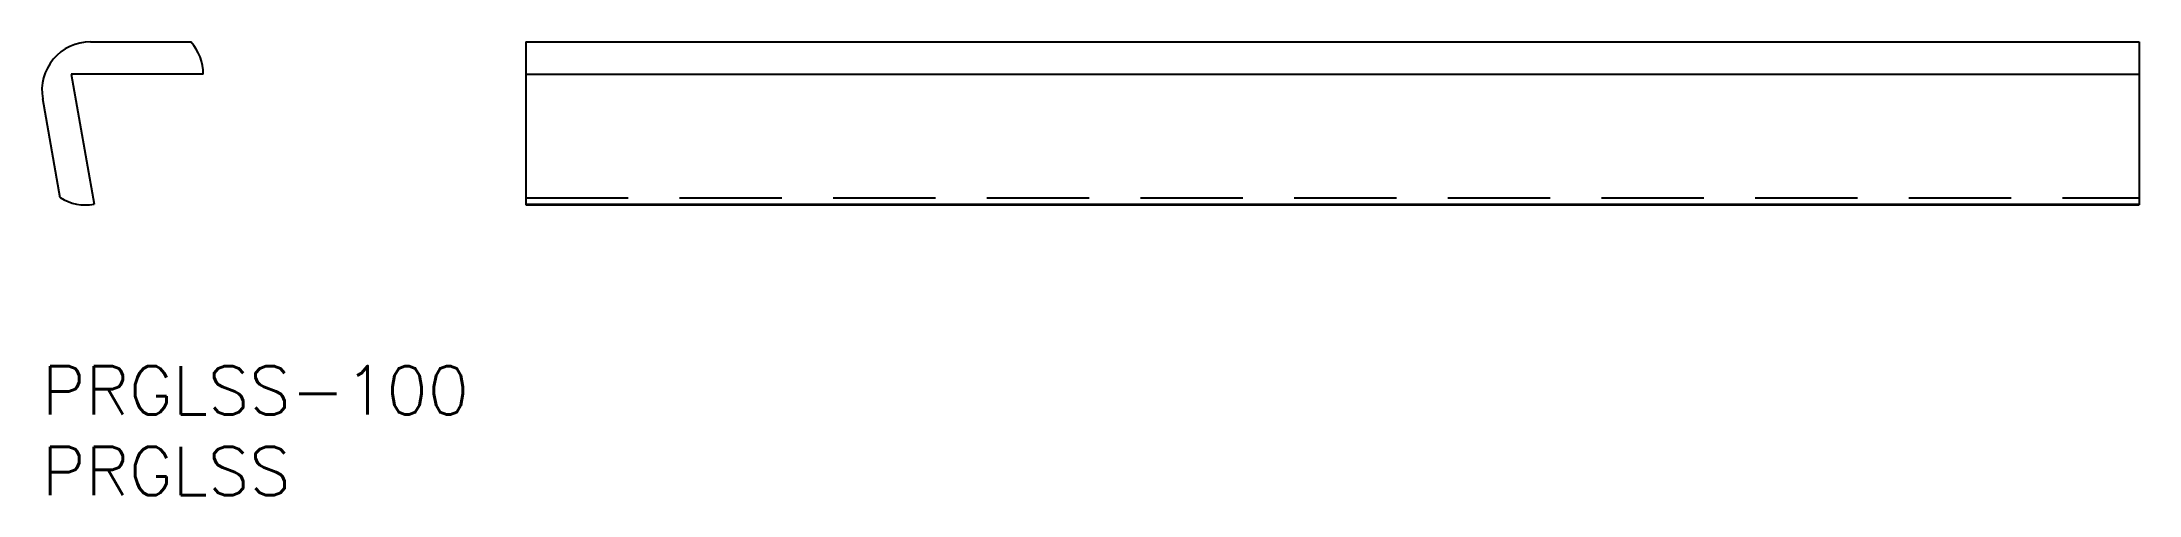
# Model space of a CAD drawing. Extents: x 0 to 130, y -8 to 20.
import ezdxf

# ---------------------------------------------------------------- set-up
doc = ezdxf.new("R2010")
doc.units = 0
doc.header["$LTSCALE"] = 0.5
doc.linetypes.add('DASHED', pattern=[19.05, 12.7, -6.35])
for name, color, linetype in [('MSM_CONTINUOUS', 7, 'CONTINUOUS'), ('MSM_DASHED', 4, 'DASHED'), ('MSM_PART_NUMBER', 7, 'CONTINUOUS')]:
    doc.layers.add(name, color=color, linetype=linetype)
doc.styles.get("Standard").update_dxf_attribs({"font": 'txt.shx', "height": 3, "bigfont": 'bigfont.shx'})

# ---------------------------------------------------------------- blocks, each defined once
blk = doc.blocks.new('*U6')
at = {"layer": 'MSM_PART_NUMBER'}
blk.add_text('PRGLSS-100', height=3, dxfattribs=at).set_placement((0, -3))
blk = doc.blocks.new('*U7')
at = {"layer": 'MSM_PART_NUMBER'}
blk.add_text('PRGLSS', height=3, dxfattribs=at).set_placement((0, -8))

msp = doc.modelspace()

# ---------------------------------------------------------------- linework, layer by layer
at = {"layer": 'MSM_CONTINUOUS'}
for p, q in [((3, 20.11), (9.24, 20.11)), ((30, 20.11), (130, 20.11)), ((30, 20.11), (30, 10)), ((130, 20.11), (130, 10)), ((10, 18.11), (1.81, 18.11)), ((1.81, 18.11), (3.23, 10.05)), ((30, 18.11), (130, 18.11)), ((1.13, 10.45), (0.05, 16.59)), ((30, 10.05), (130, 10.05)), ((30, 10), (130, 10))]:
    msp.add_line(p, q, dxfattribs=at)
for centre, start, end in [((3, 17.11), 90, 190), ((7, 18.11), 0, 41.8103), ((2.71, 13), 238.1897, 280)]:
    msp.add_arc(centre, 3, start, end, dxfattribs=at)
at = {"layer": 'MSM_DASHED'}
msp.add_line((30, 10.45), (130, 10.45), dxfattribs=at)

# ---------------------------------------------------------------- block references
at = {"layer": 'MSM_CONTINUOUS'}
for name in ['*U6', '*U7']:
    msp.add_blockref(name, (0, 0), dxfattribs=at)

doc.saveas('drawing.dxf')
